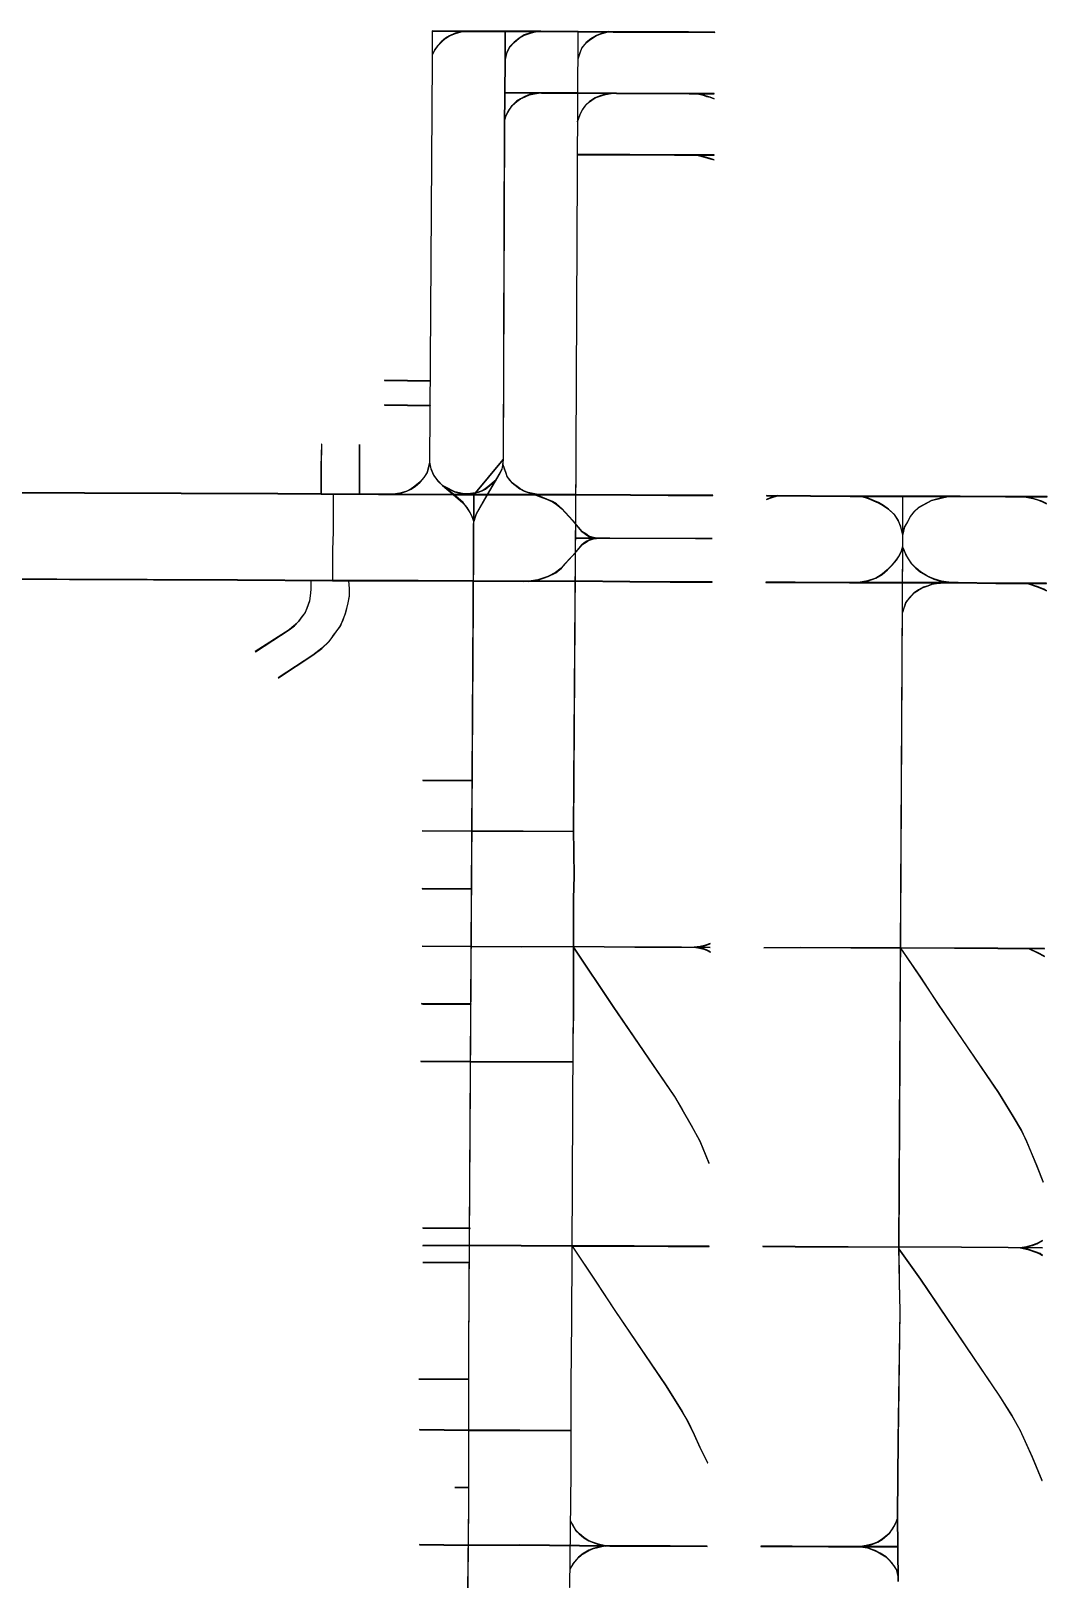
# Model space of a CAD drawing. Extents: x -111941 to -82143, y 25488 to 40303.
# Drawn here: x -95713 to -91286, y 33536 to 40281 of the extents above; entities that cross this region are included whole.
import ezdxf

# ---------------------------------------------------------------- set-up
doc = ezdxf.new("R2010")
doc.units = 0

msp = doc.modelspace()

# ---------------------------------------------------------------- linework, layer by layer
at = {"layer": 'mg_to_dxf', "color": 0}
for points in [[(-93819.46, 40278.22), (-93819.45, 40279.22), (-93964.73, 40280.62), (-93963.73, 40279.61)], [(-93963.73, 40279.61), (-93964.73, 40280.62), (-93964.73, 40177.11), (-93963.73, 40177.11)], [(-93863.83, 40269.9), (-93864.17, 40270.84), (-93889.28, 40259.68), (-93888.83, 40258.79)], [(-93838.86, 40276.84), (-93839.03, 40277.83), (-93864.17, 40270.84), (-93863.83, 40269.9)], [(-93819.44, 40278.22), (-93819.47, 40279.22), (-93839.03, 40277.83), (-93838.86, 40276.84)], [(-93797.18, 40278.22), (-93797.18, 40279.22), (-93819.47, 40279.22), (-93819.44, 40278.22)], [(-93490.94, 40278.22), (-93490.93, 40279.22), (-93797.18, 40279.22), (-93797.18, 40278.22)], [(-93646.34, 40278.72), (-93647.34, 40278.72), (-93647.34, 40150.66), (-93646.34, 40150.65)], [(-93563.11, 40262.95), (-93563.53, 40263.87), (-93585.88, 40249.9), (-93585.3, 40249.08)], [(-93540.9, 40269.89), (-93541.19, 40270.85), (-93563.53, 40263.87), (-93563.11, 40262.95)], [(-93521.44, 40275.45), (-93521.68, 40276.43), (-93541.19, 40270.85), (-93540.9, 40269.89)], [(-93507.54, 40278.23), (-93507.74, 40279.21), (-93521.68, 40276.43), (-93521.44, 40275.45)], [(-93329.46, 40276.83), (-93329.45, 40277.83), (-93490.93, 40279.22), (-93490.94, 40278.22)], [(-93338.31, 38455.16), (-93337.31, 38455.16), (-93328.96, 40277.33), (-93329.96, 40277.33)], [(-93176.34, 40275.44), (-93176.33, 40276.44), (-93329.45, 40277.83), (-93329.46, 40276.83)], [(-93223.51, 40269.9), (-93223.82, 40270.85), (-93248.94, 40261.08), (-93248.5, 40260.18)], [(-93198.47, 40276.85), (-93198.74, 40277.81), (-93223.82, 40270.85), (-93223.51, 40269.9)], [(-92847.82, 40275.44), (-92847.81, 40276.44), (-93176.33, 40276.44), (-93176.34, 40275.44)], [(-92733.67, 40274.05), (-92733.66, 40275.05), (-92847.81, 40276.44), (-92847.82, 40275.44)], [(-93952.66, 40197.72), (-93953.52, 40198.25), (-93964.73, 40177.23), (-93963.73, 40176.98)], [(-93938.78, 40217.16), (-93939.56, 40217.79), (-93953.52, 40198.25), (-93952.66, 40197.72)], [(-93924.9, 40232.43), (-93925.6, 40233.15), (-93939.56, 40217.79), (-93938.78, 40217.16)], [(-93905.47, 40249.08), (-93906.05, 40249.9), (-93925.6, 40233.15), (-93924.9, 40232.43)], [(-93888.83, 40258.79), (-93889.28, 40259.68), (-93906.05, 40249.9), (-93905.47, 40249.08)], [(-93626.94, 40210.23), (-93627.77, 40210.8), (-93638.96, 40188.42), (-93638.02, 40188.06)], [(-93607.52, 40231.03), (-93608.21, 40231.76), (-93627.77, 40210.8), (-93626.94, 40210.23)], [(-93585.3, 40249.08), (-93585.88, 40249.9), (-93608.21, 40231.76), (-93607.52, 40231.03)], [(-93312.32, 40206.08), (-93313.19, 40206.6), (-93321.58, 40185.63), (-93320.63, 40185.29)], [(-93292.91, 40229.64), (-93293.62, 40230.36), (-93313.19, 40206.6), (-93312.32, 40206.08)], [(-93273.49, 40244.9), (-93274.06, 40245.73), (-93293.62, 40230.36), (-93292.91, 40229.64)], [(-93248.5, 40260.18), (-93248.94, 40261.08), (-93274.06, 40245.73), (-93273.49, 40244.9)], [(-93963.73, 40154.83), (-93964.73, 40154.83), (-93975.86, 38402.21), (-93974.86, 38402.3)], [(-93963.73, 40176.98), (-93964.73, 40177.23), (-93964.73, 40154.83), (-93963.73, 40154.83)], [(-93646.34, 40150.65), (-93647.34, 40150.66), (-93650.13, 39866.68), (-93649.13, 39866.68)], [(-93638.02, 40188.06), (-93638.96, 40188.42), (-93647.33, 40156.35), (-93646.36, 40156.1)], [(-93320.63, 40185.29), (-93321.58, 40185.63), (-93329.93, 40159.16), (-93328.98, 40158.86)], [(-93646.84, 40011.95), (-93646.85, 40010.95), (-93488.15, 40009.56), (-93488.15, 40010.56)], [(-93560.33, 39994.29), (-93560.75, 39995.2), (-93580.28, 39985.44), (-93579.77, 39984.57)], [(-93540.9, 40002.62), (-93541.19, 40003.58), (-93560.75, 39995.2), (-93560.33, 39994.29)], [(-93518.69, 40006.78), (-93518.86, 40007.77), (-93541.19, 40003.58), (-93540.9, 40002.62)], [(-93501.99, 40009.57), (-93502.15, 40010.55), (-93518.86, 40007.77), (-93518.69, 40006.78)], [(-93488.15, 40010.56), (-93488.15, 40009.56), (-93329.46, 40009.56), (-93329.46, 40010.56)], [(-93329.46, 40010.56), (-93329.46, 40009.56), (-93162.42, 40008.17), (-93162.41, 40009.17)], [(-93229.07, 39998.45), (-93229.39, 39999.4), (-93254.52, 39989.63), (-93254.06, 39988.73)], [(-93209.63, 40004), (-93209.85, 40004.98), (-93229.39, 39999.4), (-93229.07, 39998.45)], [(-93184.6, 40008.18), (-93184.77, 40009.16), (-93209.85, 40004.98), (-93209.63, 40004)], [(-93162.41, 40009.17), (-93162.42, 40008.17), (-92845.03, 40006.78), (-92845.03, 40007.78)], [(-92845.03, 40007.78), (-92845.03, 40006.78), (-92736.45, 40006.78), (-92736.45, 40007.78)], [(-92783.93, 40001.23), (-92783.63, 40002.19), (-92808.73, 40007.77), (-92808.94, 40006.79)], [(-92770.01, 39995.66), (-92769.7, 39996.62), (-92783.63, 40002.19), (-92783.93, 40001.23)], [(-92753.31, 39991.49), (-92753, 39992.44), (-92769.7, 39996.62), (-92770.01, 39995.66)], [(-93629.71, 39936.02), (-93630.56, 39936.55), (-93641.73, 39915.6), (-93640.81, 39915.2)], [(-93615.84, 39955.44), (-93616.59, 39956.1), (-93630.56, 39936.55), (-93629.71, 39936.02)], [(-93596.42, 39973.47), (-93597.04, 39974.26), (-93616.59, 39956.1), (-93615.84, 39955.44)], [(-93579.77, 39984.57), (-93580.28, 39985.44), (-93597.04, 39974.26), (-93596.42, 39973.47)], [(-93309.54, 39937.41), (-93310.4, 39937.94), (-93321.56, 39917), (-93320.65, 39916.59)], [(-93295.67, 39956.83), (-93296.43, 39957.5), (-93310.4, 39937.94), (-93309.54, 39937.41)], [(-93279.03, 39972.08), (-93279.65, 39972.87), (-93296.43, 39957.5), (-93295.67, 39956.83)], [(-93254.06, 39988.73), (-93254.52, 39989.63), (-93279.65, 39972.87), (-93279.03, 39972.08)], [(-92736.64, 39984.54), (-92736.26, 39985.47), (-92753, 39992.44), (-92753.31, 39991.49)], [(-93649.13, 39866.68), (-93650.13, 39866.68), (-93655.69, 38413.4), (-93654.69, 38413.39)], [(-93640.81, 39915.2), (-93641.73, 39915.6), (-93650.1, 39891.9), (-93649.15, 39891.57)], [(-93320.65, 39916.59), (-93321.56, 39917), (-93332.71, 39884.94), (-93331.77, 39884.61)], [(-93103.95, 39740.9), (-93103.95, 39741.9), (-93332.24, 39741.9), (-93332.24, 39740.9)], [(-92909.06, 39739.51), (-92909.06, 39740.51), (-93103.95, 39741.9), (-93103.95, 39740.9)], [(-92736.45, 39739.51), (-92736.45, 39740.51), (-92909.06, 39740.51), (-92909.06, 39739.51)], [(-92778.34, 39731.17), (-92778.08, 39732.14), (-92811.5, 39740.49), (-92811.74, 39739.52)], [(-92758.87, 39725.61), (-92758.58, 39726.56), (-92778.08, 39732.14), (-92778.34, 39731.17)], [(-92736.6, 39718.65), (-92736.3, 39719.6), (-92758.58, 39726.56), (-92758.87, 39725.61)], [(-94173.02, 38759.12), (-94173.04, 38758.12), (-93972.59, 38755.34), (-93972.57, 38756.34)], [(-93972.59, 38648.15), (-93972.57, 38649.15), (-94173.02, 38651.93), (-94173.04, 38650.93)], [(-94445.37, 38480.2), (-94446.37, 38480.23), (-94449.15, 38382.78), (-94448.15, 38382.76)], [(-94282.11, 38381.38), (-94281.11, 38381.38), (-94281.11, 38478.82), (-94282.11, 38478.82)], [(-93338.31, 38405.04), (-93337.31, 38405.04), (-93337.31, 38455.16), (-93338.31, 38455.16)], [(-94448.15, 38382.76), (-94449.15, 38382.78), (-94449.15, 38263.06), (-94448.15, 38263.06)], [(-94282.11, 38263.06), (-94281.11, 38263.06), (-94281.11, 38381.38), (-94282.11, 38381.38)], [(-93986.96, 38356.53), (-93986.04, 38356.11), (-93980.44, 38377.08), (-93981.42, 38377.32)], [(-93981.42, 38377.32), (-93980.44, 38377.08), (-93974.87, 38402.15), (-93975.85, 38402.37)], [(-93974.86, 38402.3), (-93975.86, 38402.21), (-93970.28, 38372.89), (-93969.31, 38373.17)], [(-93654.81, 38413.07), (-93655.58, 38413.72), (-93783.76, 38260.45), (-93782.76, 38260.09)], [(-93661.24, 38371.79), (-93660.28, 38371.48), (-93657.48, 38388.27), (-93658.47, 38388.41)], [(-93658.47, 38388.41), (-93657.48, 38388.27), (-93654.7, 38413.34), (-93655.69, 38413.45)], [(-93657.5, 38396.85), (-93658.45, 38396.53), (-93650.1, 38371.47), (-93649.15, 38371.8)], [(-93349.45, 36802.81), (-93348.45, 36802.81), (-93337.31, 38405.04), (-93338.31, 38405.04)], [(-94039.7, 38296.86), (-94039.09, 38296.07), (-94016.77, 38315.6), (-94017.48, 38316.31)], [(-94017.48, 38316.31), (-94016.77, 38315.6), (-94000.02, 38335.14), (-94000.82, 38335.74)], [(-94000.82, 38335.74), (-94000.02, 38335.14), (-93986.04, 38356.11), (-93986.96, 38356.53)], [(-93969.31, 38373.17), (-93970.28, 38372.89), (-93959.1, 38344.93), (-93958.22, 38345.44)], [(-93958.22, 38345.44), (-93959.1, 38344.93), (-93939.55, 38319.8), (-93938.79, 38320.46)], [(-93938.79, 38320.46), (-93939.55, 38319.8), (-93919.99, 38300.24), (-93919.37, 38301.04)], [(-93725.23, 38260.52), (-93724.36, 38260.02), (-93668.67, 38354.69), (-93669.55, 38355.17)], [(-93722.32, 38294.07), (-93721.7, 38293.29), (-93685.5, 38323.92), (-93686.14, 38324.69)], [(-93669.55, 38355.17), (-93668.67, 38354.69), (-93660.28, 38371.48), (-93661.24, 38371.79)], [(-93649.15, 38371.8), (-93650.1, 38371.47), (-93644.53, 38356.16), (-93643.59, 38356.49)], [(-93643.59, 38356.49), (-93644.53, 38356.16), (-93638.94, 38339.39), (-93638.04, 38339.85)], [(-93638.04, 38339.85), (-93638.94, 38339.39), (-93627.74, 38323.99), (-93626.96, 38324.62)], [(-93626.96, 38324.62), (-93627.74, 38323.99), (-93616.56, 38311.41), (-93615.88, 38312.15)], [(-93615.88, 38312.15), (-93616.56, 38311.41), (-93583.08, 38286.3), (-93582.53, 38287.14)], [(-94637.97, 38263.95), (-94637.97, 38264.95), (-100117.03, 38284.44), (-100117.03, 38283.44)], [(-94637.97, 38264.95), (-94637.98, 38263.95), (-94448.66, 38262.56), (-94448.65, 38263.56)], [(-94448.65, 38263.56), (-94448.66, 38262.56), (-94198.09, 38261.16), (-94198.09, 38262.16)], [(-94396.26, 38098.8), (-94395.26, 38098.79), (-94395.26, 38263.06), (-94396.26, 38263.06)], [(-94198.09, 38262.16), (-94198.09, 38261.16), (-94134.06, 38261.16), (-94134.05, 38262.16)], [(-94134.13, 38262.16), (-94133.98, 38261.17), (-94106.1, 38265.35), (-94106.33, 38266.33)], [(-94134.05, 38262.16), (-94134.06, 38261.16), (-93872.35, 38259.77), (-93872.35, 38260.77)], [(-94106.33, 38266.33), (-94106.1, 38265.35), (-94075.4, 38275.12), (-94075.78, 38276.05)], [(-94075.78, 38276.05), (-94075.4, 38275.12), (-94055.85, 38284.89), (-94056.35, 38285.76)], [(-94056.35, 38285.76), (-94055.85, 38284.89), (-94039.09, 38296.07), (-94039.7, 38296.86)], [(-93919.36, 38301.03), (-93920, 38300.25), (-93872.67, 38261.28), (-93872.03, 38262.05)], [(-93919.37, 38301.04), (-93919.99, 38300.24), (-93906, 38291.85), (-93905.52, 38292.73)], [(-93905.52, 38292.73), (-93906, 38291.85), (-93867.01, 38272.35), (-93866.56, 38273.25)], [(-93905.52, 38292.73), (-93906, 38291.85), (-93906, 38291.85), (-93905.52, 38292.73)], [(-93830.95, 38225.12), (-93830.23, 38225.82), (-93872.02, 38262.04), (-93872.68, 38261.29)], [(-93513.21, 38259.77), (-93513.21, 38260.77), (-93872.35, 38260.77), (-93872.35, 38259.77)], [(-93866.66, 38273.28), (-93866.91, 38272.31), (-93833.45, 38263.95), (-93833.3, 38264.94)], [(-93833.3, 38264.94), (-93833.45, 38263.95), (-93808.29, 38262.55), (-93808.35, 38263.56)], [(-93808.35, 38263.56), (-93808.29, 38262.55), (-93777.6, 38268.13), (-93777.79, 38269.11)], [(-93782.76, 38260.09), (-93783.76, 38260.45), (-93806.03, 34537.97), (-93805.03, 34537.96)], [(-93777.79, 38269.11), (-93777.6, 38268.13), (-93763.64, 38270.92), (-93763.9, 38271.89)], [(-93772.58, 38176.95), (-93771.67, 38176.54), (-93724.36, 38260.02), (-93725.23, 38260.52)], [(-93763.9, 38271.89), (-93763.64, 38270.92), (-93746.86, 38276.52), (-93747.28, 38277.43)], [(-93763.77, 38271.41, 0.5), (-93763.77, 38271.41, -0.5), (-93763.77, 38271.41, -0.5), (-93763.77, 38271.41, 0.5)], [(-93747.28, 38277.43), (-93746.86, 38276.52), (-93732.87, 38284.91), (-93733.43, 38285.74)], [(-93733.43, 38285.74), (-93732.87, 38284.91), (-93721.7, 38293.29), (-93722.32, 38294.07)], [(-93582.53, 38287.14), (-93583.08, 38286.3), (-93583.08, 38286.3), (-93582.53, 38287.14)], [(-93582.53, 38287.14), (-93583.08, 38286.3), (-93563.52, 38275.13), (-93563.11, 38276.04)], [(-93563.11, 38276.04), (-93563.52, 38275.13), (-93546.75, 38269.53), (-93546.48, 38270.5)], [(-93546.48, 38270.5), (-93546.75, 38269.53), (-93510.59, 38261.19), (-93510.25, 38262.14)], [(-93513.33, 38258.39), (-93513.08, 38259.37), (-93521.48, 38260.76), (-93521.64, 38259.78)], [(-93493.89, 38251.45), (-93493.54, 38252.39), (-93513.08, 38259.37), (-93513.33, 38258.39)], [(-93337.81, 38259.77), (-93337.81, 38260.77), (-93513.21, 38260.77), (-93513.21, 38259.77)], [(-93510.25, 38262.14), (-93510.59, 38261.19), (-93507.86, 38259.82), (-93507.41, 38260.72)], [(-93466.07, 38240.32), (-93465.68, 38241.24), (-93493.54, 38252.39), (-93493.89, 38251.45)], [(-93441.05, 38229.2), (-93440.59, 38230.09), (-93465.68, 38241.24), (-93466.07, 38240.32)], [(-93101.17, 38258.38), (-93101.16, 38259.38), (-93337.81, 38260.77), (-93337.81, 38259.77)], [(-92936.91, 38256.99), (-92936.9, 38257.99), (-93101.16, 38259.38), (-93101.17, 38258.38)], [(-92742.02, 38256.99), (-92742.02, 38257.99), (-92936.9, 38257.99), (-92936.91, 38256.99)], [(-92488.5, 38247.27), (-92488.84, 38248.21), (-92508.35, 38239.85), (-92507.96, 38238.93)], [(-92508.15, 38256.6), (-92508.16, 38255.6), (-92316.06, 38254.2), (-92316.05, 38255.2)], [(-92460.68, 38255.62), (-92460.97, 38256.57), (-92488.84, 38248.21), (-92488.5, 38247.27)], [(-92316.05, 38255.2), (-92316.06, 38254.2), (-92143.44, 38252.81), (-92143.44, 38253.81)], [(-92143.44, 38253.81), (-92143.44, 38252.81), (-91664.58, 38252.81), (-91664.58, 38253.81)], [(-92065.66, 38244.49), (-92065.32, 38245.43), (-92093.19, 38253.79), (-92093.47, 38252.83)], [(-92021.17, 38225.02), (-92020.72, 38225.92), (-92065.32, 38245.43), (-92065.66, 38244.49)], [(-91915.65, 38065.39), (-91914.65, 38065.39), (-91914.65, 38253.31), (-91915.65, 38253.31)], [(-91717.36, 38252.83), (-91717.6, 38253.8), (-91790.05, 38235.68), (-91789.68, 38234.75)], [(-91664.58, 38253.81), (-91664.58, 38252.81), (-91466.91, 38251.42), (-91466.91, 38252.42)], [(-91466.91, 38252.42), (-91466.91, 38251.42), (-91285.95, 38251.42), (-91285.95, 38252.42)], [(-91347.32, 38243.08), (-91347.07, 38244.05), (-91383.28, 38252.41), (-91383.5, 38251.43)], [(-91327.86, 38237.52), (-91327.56, 38238.48), (-91347.07, 38244.05), (-91347.32, 38243.08)], [(-93814.29, 38204.3), (-93813.48, 38204.88), (-93830.23, 38225.82), (-93830.95, 38225.12)], [(-93800.4, 38182.07), (-93799.53, 38182.56), (-93813.48, 38204.88), (-93814.29, 38204.3)], [(-93792.07, 38165.41), (-93791.15, 38165.81), (-93799.53, 38182.56), (-93800.4, 38182.07)], [(-93783.74, 38143.5), (-93782.79, 38143.18), (-93771.67, 38176.54), (-93772.58, 38176.95)], [(-93424.4, 38219.49), (-93423.83, 38220.31), (-93440.59, 38230.09), (-93441.05, 38229.2)], [(-93399.41, 38198.66), (-93398.71, 38199.38), (-93423.83, 38220.31), (-93424.4, 38219.49)], [(-93385.51, 38183.37), (-93384.77, 38184.05), (-93398.71, 38199.38), (-93399.41, 38198.66)], [(-93352.11, 38147.19), (-93351.35, 38147.85), (-93384.77, 38184.05), (-93385.51, 38183.37)], [(-93385.51, 38183.37), (-93384.77, 38184.05), (-93384.77, 38184.05), (-93385.51, 38183.37)], [(-91998.94, 38212.52), (-91998.41, 38213.37), (-92020.72, 38225.92), (-92021.17, 38225.02)], [(-91976.71, 38197.24), (-91976.08, 38198.02), (-91998.41, 38213.37), (-91998.94, 38212.52)], [(-91951.73, 38173.64), (-91950.95, 38174.29), (-91976.08, 38198.02), (-91976.71, 38197.24)], [(-91935.08, 38147.28), (-91934.19, 38147.75), (-91950.95, 38174.29), (-91951.73, 38173.64)], [(-91864.67, 38186.15), (-91865.4, 38186.83), (-91882.17, 38165.88), (-91881.31, 38165.35)], [(-91845.25, 38204.18), (-91845.84, 38205), (-91865.4, 38186.83), (-91864.67, 38186.15)], [(-91789.68, 38234.75), (-91790.05, 38235.68), (-91845.84, 38205), (-91845.25, 38204.18)], [(-91845.25, 38204.18), (-91845.84, 38205), (-91845.84, 38205), (-91845.25, 38204.18)], [(-91789.68, 38234.75), (-91790.05, 38235.68), (-91790.05, 38235.68), (-91789.68, 38234.75)], [(-91308.42, 38230.58), (-91308.02, 38231.5), (-91327.56, 38238.48), (-91327.86, 38237.52)], [(-91288.96, 38220.85), (-91288.51, 38221.74), (-91308.02, 38231.5), (-91308.42, 38230.58)], [(-93783.73, 38143.16), (-93782.79, 38143.52), (-93791.15, 38165.81), (-93792.07, 38165.41)], [(-93313.09, 38099.81), (-93312.41, 38100.56), (-93351.35, 38147.85), (-93352.11, 38147.19)], [(-91923.98, 38120.92), (-91923.02, 38121.22), (-91934.19, 38147.75), (-91935.08, 38147.28)], [(-91915.64, 38083.37), (-91914.66, 38083.59), (-91923.02, 38121.22), (-91923.98, 38120.92)], [(-91906.33, 38119.48), (-91907.27, 38119.87), (-91915.64, 38082.2), (-91914.66, 38081.98)], [(-91892.44, 38141.71), (-91893.32, 38142.19), (-91907.27, 38119.87), (-91906.33, 38119.48)], [(-91881.31, 38165.35), (-91882.17, 38165.88), (-91893.32, 38142.19), (-91892.44, 38141.71)], [(-94399.04, 38020.85), (-94398.04, 38020.83), (-94395.26, 38098.79), (-94396.26, 38098.8)], [(-93338.2, 38011.41), (-93337.42, 38010.78), (-93312.4, 38041.36), (-93313.1, 38042.09)], [(-93190.25, 38070.45), (-93190.25, 38071.45), (-93337.81, 38071.45), (-93337.81, 38070.45)], [(-93313.1, 38042.09), (-93312.4, 38041.36), (-93301.33, 38049.66), (-93301.9, 38050.49)], [(-93296.33, 38088.64), (-93295.77, 38089.46), (-93312.41, 38100.56), (-93313.09, 38099.81)], [(-93301.9, 38050.49), (-93301.33, 38049.66), (-93290.24, 38056.6), (-93290.73, 38057.47)], [(-93282.35, 38078.85), (-93281.91, 38079.76), (-93295.77, 38089.46), (-93296.33, 38088.64)], [(-93290.73, 38057.47), (-93290.24, 38056.6), (-93279.15, 38062.14), (-93279.54, 38063.07)], [(-93262.75, 38073.25), (-93262.53, 38074.23), (-93281.91, 38079.76), (-93282.35, 38078.85)], [(-93279.54, 38063.07), (-93279.15, 38062.14), (-93262.52, 38067.68), (-93262.76, 38068.66)], [(-93262.76, 38068.66), (-93262.52, 38067.68), (-93236.12, 38071.45), (-93250.19, 38070.45)], [(-93245.98, 38070.45), (-93245.89, 38071.45), (-93262.53, 38074.23), (-93262.75, 38073.25)], [(-93250.19, 38070.45), (-93236.12, 38071.45), (-93245.89, 38071.45), (-93245.98, 38070.45)], [(-92817.19, 38069.06), (-92817.19, 38070.06), (-93190.25, 38071.45), (-93190.25, 38070.45)], [(-92744.8, 38069.06), (-92744.8, 38070.06), (-92817.19, 38070.06), (-92817.19, 38069.06)], [(-91914.65, 38065.38), (-91915.65, 38065.39), (-91932.35, 34983.41), (-91931.35, 34983.42)], [(-94399.04, 37885.81), (-94398.04, 37885.81), (-94398.04, 38020.83), (-94399.04, 38020.85)], [(-93385.51, 37959.92), (-93384.77, 37959.26), (-93337.44, 38010.76), (-93338.18, 38011.44)], [(-91962.84, 37952.97), (-91962.11, 37952.29), (-91942.59, 37974.6), (-91943.39, 37975.21)], [(-91943.39, 37975.21), (-91942.59, 37974.6), (-91928.63, 37995.54), (-91929.51, 37996.03)], [(-91929.51, 37996.03), (-91928.63, 37995.54), (-91920.24, 38013.71), (-91921.19, 38014.05)], [(-91921.19, 38014.05), (-91920.24, 38013.71), (-91914.67, 38034.63), (-91915.63, 38034.89)], [(-91914.69, 38032.18), (-91915.61, 38031.77), (-91910.04, 38019.25), (-91909.12, 38019.65)], [(-91909.12, 38019.65), (-91910.04, 38019.25), (-91901.68, 37999.74), (-91900.78, 38000.18)], [(-91900.78, 38000.18), (-91901.68, 37999.74), (-91890.52, 37980.21), (-91889.67, 37980.74)], [(-91889.67, 37980.74), (-91890.52, 37980.21), (-91876.56, 37959.27), (-91875.78, 37959.91)], [(-94813.37, 37888.1), (-94813.37, 37889.1), (-99933.28, 37908.59), (-99933.28, 37907.59)], [(-93504.97, 37889.09), (-93504.74, 37888.11), (-93460.12, 37903.45), (-93460.5, 37904.37)], [(-93460.5, 37904.37), (-93460.12, 37903.45), (-93426.63, 37920.19), (-93427.17, 37921.04)], [(-93427.17, 37921.04), (-93426.63, 37920.19), (-93401.5, 37939.74), (-93402.19, 37940.47)], [(-93402.19, 37940.47), (-93401.5, 37939.74), (-93384.77, 37959.26), (-93385.51, 37959.92)], [(-92032.29, 37897.41), (-92031.87, 37896.49), (-92003.94, 37913.25), (-92004.53, 37914.06)], [(-92004.53, 37914.06), (-92003.94, 37913.25), (-91981.62, 37932.78), (-91982.31, 37933.51)], [(-91982.31, 37933.51), (-91981.62, 37932.78), (-91962.11, 37952.29), (-91962.84, 37952.97)], [(-91875.78, 37959.91), (-91876.56, 37959.27), (-91857.02, 37939.74), (-91856.34, 37940.47)], [(-91856.34, 37940.47), (-91857.02, 37939.74), (-91837.49, 37922.99), (-91836.9, 37923.81)], [(-91836.9, 37923.81), (-91837.49, 37922.99), (-91806.8, 37904.86), (-91806.34, 37905.75)], [(-91806.34, 37905.75), (-91806.8, 37904.86), (-91778.9, 37892.3), (-91778.56, 37893.24)], [(-94813.37, 37889.1), (-94813.37, 37888.1), (-94398.54, 37885.31), (-94398.54, 37886.31)], [(-94496.48, 37820.44), (-94495.49, 37820.33), (-94492.7, 37846.81), (-94493.7, 37846.86)], [(-94493.7, 37846.86), (-94492.7, 37846.81), (-94492.7, 37887.21), (-94493.7, 37887.21)], [(-94398.54, 37886.31), (-94398.54, 37885.31), (-94145.19, 37885.31), (-94145.19, 37886.31)], [(-94326.66, 37849.6), (-94325.66, 37849.64), (-94328.44, 37885.85), (-94329.44, 37885.78)], [(-94326.66, 37819.04), (-94325.66, 37818.95), (-94325.66, 37849.64), (-94326.66, 37849.6)], [(-94145.19, 37886.31), (-94145.19, 37885.31), (-94025.48, 37885.31), (-94025.48, 37886.31)], [(-93786.05, 37883.92), (-93786.04, 37884.92), (-94025.47, 37886.31), (-94025.48, 37885.31)], [(-93566.1, 37882.53), (-93566.1, 37883.53), (-93786.04, 37884.92), (-93786.05, 37883.92)], [(-93340.6, 37883.92), (-93340.59, 37884.92), (-93566.1, 37883.53), (-93566.1, 37882.53)], [(-93543.9, 37883.52), (-93543.76, 37882.53), (-93504.74, 37888.11), (-93504.97, 37889.09)], [(-93103.95, 37881.14), (-93103.94, 37882.14), (-93340.59, 37884.92), (-93340.6, 37883.92)], [(-92928.55, 37879.75), (-92928.55, 37880.75), (-93103.94, 37882.14), (-93103.95, 37881.14)], [(-92744.8, 37879.75), (-92744.8, 37880.75), (-92928.55, 37880.75), (-92928.55, 37879.75)], [(-92382.87, 37878.35), (-92382.87, 37879.35), (-92510.94, 37879.35), (-92510.94, 37878.35)], [(-92146.23, 37876.96), (-92146.23, 37877.96), (-92382.87, 37879.35), (-92382.87, 37878.35)], [(-91915.15, 37876.96), (-91915.15, 37877.96), (-92146.23, 37877.96), (-92146.23, 37876.96)], [(-92107.34, 37877.95), (-92107.16, 37876.97), (-92068.15, 37883.94), (-92068.4, 37884.91)], [(-92068.4, 37884.91), (-92068.15, 37883.94), (-92031.87, 37896.49), (-92032.29, 37897.41)], [(-91672.94, 37876.96), (-91672.93, 37877.96), (-91915.15, 37877.96), (-91915.15, 37876.96)], [(-91845.29, 37845.02), (-91845.81, 37845.87), (-91865.36, 37833.3), (-91864.71, 37832.53)], [(-91825.86, 37856.12), (-91826.26, 37857.04), (-91845.81, 37845.87), (-91845.29, 37845.02)], [(-91803.61, 37863.07), (-91803.96, 37864.01), (-91826.26, 37857.04), (-91825.86, 37856.12)], [(-91786.95, 37870.02), (-91787.21, 37870.99), (-91803.96, 37864.01), (-91803.61, 37863.07)], [(-91767.53, 37872.79), (-91767.66, 37873.78), (-91787.21, 37870.99), (-91786.95, 37870.02)], [(-91778.56, 37893.24), (-91778.9, 37892.3), (-91745.42, 37882.54), (-91745.22, 37883.52)], [(-91731.34, 37876.96), (-91731.46, 37877.96), (-91767.66, 37873.78), (-91767.53, 37872.79)], [(-91745.22, 37883.52), (-91745.42, 37882.54), (-91703.63, 37876.97), (-91703.49, 37877.96)], [(-91508.68, 37874.18), (-91508.67, 37875.18), (-91672.93, 37877.96), (-91672.94, 37876.96)], [(-91288.73, 37874.18), (-91288.73, 37875.18), (-91508.67, 37875.18), (-91508.68, 37874.18)], [(-91325.09, 37857.5), (-91324.76, 37858.44), (-91374.88, 37875.15), (-91375.2, 37874.2)], [(-91325.09, 37857.5), (-91324.76, 37858.44), (-91324.76, 37858.44), (-91325.09, 37857.5)], [(-91300.09, 37847.78), (-91299.64, 37848.68), (-91324.76, 37858.44), (-91325.09, 37857.5)], [(-91289, 37840.84), (-91288.47, 37841.69), (-91299.64, 37848.68), (-91300.09, 37847.78)], [(-94510.37, 37766.28), (-94509.44, 37765.91), (-94503.86, 37781.25), (-94504.81, 37781.58)], [(-94504.81, 37781.58), (-94503.86, 37781.25), (-94498.28, 37798), (-94499.26, 37798.23)], [(-94499.26, 37798.23), (-94498.28, 37798), (-94495.49, 37820.33), (-94496.48, 37820.44)], [(-94337.78, 37764.81), (-94336.8, 37764.6), (-94331.23, 37789.66), (-94332.21, 37789.86)], [(-94332.21, 37789.86), (-94331.23, 37789.66), (-94325.66, 37818.95), (-94326.66, 37819.04)], [(-91900.78, 37790.91), (-91901.68, 37791.4), (-91915.62, 37748.16), (-91914.67, 37747.85)], [(-91884.15, 37811.71), (-91884.9, 37812.36), (-91901.68, 37791.4), (-91900.78, 37790.91)], [(-91864.71, 37832.53), (-91865.36, 37833.3), (-91884.9, 37812.36), (-91884.15, 37811.71)], [(-94565.92, 37689.91), (-94565.25, 37689.16), (-94545.72, 37708.7), (-94546.48, 37709.35)], [(-94546.48, 37709.35), (-94545.72, 37708.7), (-94534.56, 37724.04), (-94535.36, 37724.63)], [(-94535.36, 37724.63), (-94534.56, 37724.04), (-94517.82, 37746.36), (-94518.69, 37746.86)], [(-94518.69, 37746.86), (-94517.82, 37746.36), (-94509.44, 37765.91), (-94510.37, 37766.28)], [(-94365.57, 37688.4), (-94364.7, 37687.89), (-94353.53, 37713.01), (-94354.46, 37713.39)], [(-94354.46, 37713.39), (-94353.53, 37713.01), (-94342.38, 37742.28), (-94343.34, 37742.58)], [(-94343.34, 37742.58), (-94342.38, 37742.28), (-94336.81, 37764.59), (-94337.78, 37764.83)], [(-94735.68, 37577.2), (-94735.14, 37576.36), (-94587.57, 37671.03), (-94588.15, 37671.85)], [(-94588.15, 37671.85), (-94587.57, 37671.03), (-94565.25, 37689.16), (-94565.92, 37689.91)], [(-94415.62, 37620.27), (-94414.87, 37619.6), (-94398.14, 37641.91), (-94398.94, 37642.51)], [(-94398.54, 37642.21, 0.5), (-94398.54, 37642.21, -0.5), (-94398.14, 37641.91), (-94398.94, 37642.51)], [(-94398.54, 37642.21, 0.5), (-94398.54, 37642.21, -0.5), (-94364.7, 37687.89), (-94365.57, 37688.4)], [(-94485.15, 37561.87), (-94484.55, 37561.07), (-94445.55, 37590.32), (-94446.19, 37591.08)], [(-94446.19, 37591.08), (-94445.55, 37590.32), (-94414.87, 37619.6), (-94415.62, 37620.27)], [(-94635.46, 37463.05), (-94634.91, 37462.22), (-94484.57, 37561.05), (-94485.12, 37561.89)], [(-93791.62, 37013.9), (-93791.61, 37014.9), (-94005.98, 37016.29), (-94005.99, 37015.29)], [(-94008.77, 36796.35), (-94008.77, 36795.35), (-93791.62, 36793.96), (-93791.61, 36794.96)], [(-93791.61, 36794.96), (-93791.62, 36793.96), (-93568.89, 36793.96), (-93568.89, 36794.96)], [(-93568.89, 36794.96), (-93568.89, 36793.96), (-93348.95, 36792.56), (-93348.94, 36793.56)], [(-93346.66, 36599.58), (-93345.66, 36599.57), (-93348.45, 36802.81), (-93349.45, 36802.81)], [(-93349.45, 36499.35), (-93348.45, 36499.34), (-93345.66, 36599.57), (-93346.66, 36599.58)], [(-93794.4, 36542), (-93794.39, 36543), (-94008.77, 36544.39), (-94008.77, 36543.39)], [(-93349.45, 35994.04), (-93348.45, 35994.03), (-93348.45, 36499.34), (-93349.45, 36499.35)], [(-93794.4, 36291.43), (-93794.39, 36292.43), (-94008.77, 36293.82), (-94008.77, 36292.82)], [(-93577.24, 36290.04), (-93577.24, 36291.04), (-93794.39, 36292.43), (-93794.4, 36291.43)], [(-93348.95, 36291.43), (-93348.95, 36292.43), (-93577.24, 36291.04), (-93577.24, 36290.04)], [(-93176.75, 36029.95), (-93175.92, 36030.51), (-93348.53, 36289.43), (-93349.36, 36288.87)], [(-93081.68, 36288.65), (-93081.67, 36289.65), (-93348.95, 36292.43), (-93348.95, 36291.43)], [(-92878.44, 36288.65), (-92878.44, 36289.65), (-93081.67, 36289.65), (-93081.68, 36288.65)], [(-92753.16, 36287.26), (-92753.15, 36288.26), (-92878.44, 36289.65), (-92878.44, 36288.65)], [(-92800.58, 36284.48), (-92800.39, 36285.46), (-92822.66, 36289.64), (-92822.85, 36288.66)], [(-92822.81, 36289.64), (-92822.7, 36288.65), (-92797.62, 36291.44), (-92797.78, 36292.43)], [(-92781.14, 36280.31), (-92780.85, 36281.28), (-92800.39, 36285.46), (-92800.58, 36284.48)], [(-92797.78, 36292.43), (-92797.62, 36291.44), (-92778.08, 36295.62), (-92778.34, 36296.59)], [(-92778.34, 36296.59), (-92778.08, 36295.62), (-92753, 36303.99), (-92753.31, 36304.93)], [(-92360.6, 36287.26), (-92360.6, 36288.26), (-92519.3, 36286.86), (-92519.29, 36285.86)], [(-92140.66, 36285.86), (-92140.66, 36286.86), (-92360.6, 36288.26), (-92360.6, 36287.26)], [(-91923.5, 36285.86), (-91923.5, 36286.86), (-92140.66, 36286.86), (-92140.66, 36285.86)], [(-91837.61, 36158.02), (-91836.78, 36158.57), (-91923.09, 36285.25), (-91923.91, 36284.69)], [(-91689.64, 36284.47), (-91689.64, 36285.47), (-91923.5, 36286.86), (-91923.5, 36285.86)], [(-91500.33, 36283.08), (-91500.32, 36284.08), (-91689.64, 36285.47), (-91689.64, 36284.47)], [(-92770.06, 36276.16), (-92769.66, 36277.08), (-92780.85, 36281.28), (-92781.14, 36280.31)], [(-92753.38, 36267.82), (-92752.93, 36268.71), (-92769.66, 36277.08), (-92770.06, 36276.16)], [(-91297.09, 36281.69), (-91297.08, 36282.69), (-91500.32, 36284.08), (-91500.33, 36283.08)], [(-91327.93, 36265.04), (-91327.48, 36265.93), (-91366.48, 36284.03), (-91366.9, 36283.13)], [(-91297.32, 36248.34), (-91296.85, 36249.22), (-91327.48, 36265.93), (-91327.93, 36265.04)], [(-91759.66, 36039.69), (-91758.83, 36040.25), (-91836.78, 36158.57), (-91837.61, 36158.02)], [(-94011.43, 36043.24), (-94011.68, 36042.27), (-94006.05, 36040.87), (-94005.93, 36041.87)], [(-94005.93, 36041.87), (-94006.05, 36040.87), (-93855.65, 36040.87), (-93855.65, 36041.87)], [(-93855.65, 36041.87), (-93855.65, 36040.87), (-93794.4, 36040.87), (-93794.4, 36041.87)], [(-92909.49, 35638.8), (-92908.64, 35639.33), (-93175.92, 36030.51), (-93176.75, 36029.95)], [(-91497.96, 35655.5), (-91497.12, 35656.04), (-91758.83, 36040.25), (-91759.66, 36039.69)], [(-93352.23, 35885.46), (-93351.23, 35885.45), (-93348.45, 35994.03), (-93349.45, 35994.04)], [(-93357.8, 34657.68), (-93356.8, 34657.68), (-93351.23, 35885.45), (-93352.23, 35885.46)], [(-94014.34, 35792.69), (-94014.34, 35791.69), (-93797.19, 35790.3), (-93797.18, 35791.3)], [(-93797.18, 35791.3), (-93797.19, 35790.3), (-93574.46, 35788.91), (-93574.45, 35789.91)], [(-93574.45, 35789.91), (-93574.46, 35788.91), (-93351.73, 35788.91), (-93351.73, 35789.91)], [(-92876.09, 35581.74), (-92875.22, 35582.24), (-92908.64, 35639.33), (-92909.49, 35638.8)], [(-91433.93, 35551.11), (-91433.08, 35551.63), (-91497.12, 35656.04), (-91497.96, 35655.5)], [(-92837.11, 35513.54), (-92836.24, 35514.03), (-92875.22, 35582.24), (-92876.09, 35581.74)], [(-91397.75, 35489.88), (-91396.87, 35490.35), (-91433.08, 35551.63), (-91433.93, 35551.11)], [(-92798.15, 35443.96), (-92797.25, 35444.4), (-92836.24, 35514.03), (-92837.11, 35513.54)], [(-91375.5, 35442.59), (-91374.58, 35442.99), (-91396.87, 35490.35), (-91397.75, 35489.88)], [(-92759.19, 35347.94), (-92758.26, 35348.32), (-92797.25, 35444.4), (-92798.15, 35443.96)], [(-91330.96, 35336.81), (-91330.03, 35337.18), (-91374.58, 35442.99), (-91375.5, 35442.59)], [(-91303.12, 35265.82), (-91302.19, 35266.18), (-91330.03, 35337.18), (-91330.96, 35336.81)], [(-93799.97, 35063.66), (-93799.96, 35064.66), (-94005.98, 35066.05), (-94005.99, 35065.05)], [(-91330.7, 34997.79), (-91330.29, 34996.88), (-91305.19, 35010.82), (-91305.68, 35011.7)], [(-93802.75, 34989.88), (-93802.75, 34990.88), (-94005.99, 34989.49), (-94005.98, 34988.49)], [(-93577.24, 34988.49), (-93577.24, 34989.49), (-93802.75, 34990.88), (-93802.75, 34989.88)], [(-93354.52, 34987.09), (-93354.51, 34988.09), (-93577.24, 34989.49), (-93577.24, 34988.49)], [(-93251.92, 34832.8), (-93251.09, 34833.35), (-93354.1, 34986.48), (-93354.93, 34985.92)], [(-93084.46, 34987.09), (-93084.46, 34988.09), (-93354.51, 34988.09), (-93354.52, 34987.09)], [(-92936.91, 34985.7), (-92936.9, 34986.7), (-93084.46, 34988.09), (-93084.46, 34987.09)], [(-92758.72, 34985.7), (-92758.72, 34986.7), (-92936.9, 34986.7), (-92936.91, 34985.7)], [(-92382.88, 34984.31), (-92382.87, 34985.31), (-92524.86, 34986.7), (-92524.87, 34985.7)], [(-92151.8, 34982.92), (-92151.79, 34983.92), (-92382.87, 34985.31), (-92382.88, 34984.31)], [(-91659.02, 34981.53), (-91659.01, 34982.53), (-92151.79, 34983.92), (-92151.8, 34982.92)], [(-91931.35, 34983.42), (-91932.35, 34983.41), (-91929.57, 34827.5), (-91928.57, 34827.52)], [(-91837.6, 34842.54), (-91836.78, 34843.11), (-91931.45, 34975.36), (-91932.26, 34974.77)], [(-91455.78, 34980.13), (-91455.77, 34981.13), (-91659.01, 34982.53), (-91659.02, 34981.53)], [(-91305.44, 34978.74), (-91305.43, 34979.74), (-91455.77, 34981.13), (-91455.78, 34980.13)], [(-91369.6, 34971.8), (-91369.34, 34972.76), (-91402.78, 34979.73), (-91402.98, 34978.75)], [(-91402.95, 34979.74), (-91402.81, 34978.75), (-91374.93, 34982.93), (-91375.14, 34983.91)], [(-91375.14, 34983.91), (-91374.93, 34982.93), (-91349.83, 34989.9), (-91350.13, 34990.85)], [(-91336.22, 34960.67), (-91335.9, 34961.62), (-91369.34, 34972.76), (-91369.6, 34971.8)], [(-91350.13, 34990.85), (-91349.83, 34989.9), (-91330.29, 34996.88), (-91330.7, 34997.79)], [(-91336.22, 34960.67), (-91335.9, 34961.62), (-91335.9, 34961.62), (-91336.22, 34960.67)], [(-91316.81, 34953.74), (-91316.33, 34954.63), (-91335.9, 34961.62), (-91336.22, 34960.67)], [(-91305.74, 34945.43), (-91305.14, 34946.23), (-91316.33, 34954.63), (-91316.81, 34953.74)], [(-93802.75, 34914.71), (-93802.75, 34915.71), (-94005.99, 34915.71), (-94005.99, 34914.71)], [(-93168.4, 34706.12), (-93167.57, 34706.68), (-93251.09, 34833.35), (-93251.92, 34832.8)], [(-91926.79, 34703.62), (-91925.78, 34703.62), (-91928.57, 34827.52), (-91929.57, 34827.5)], [(-91492.39, 34333.06), (-91491.55, 34333.61), (-91836.78, 34843.11), (-91837.6, 34842.54)], [(-92945.67, 34377.61), (-92944.84, 34378.15), (-93167.57, 34706.68), (-93168.4, 34706.12)], [(-91935.14, 34142.63), (-91934.14, 34142.62), (-91925.78, 34703.62), (-91926.79, 34703.62)], [(-93360.58, 34386.24), (-93359.58, 34386.23), (-93356.8, 34657.68), (-93357.8, 34657.68)], [(-93805.03, 34537.97), (-93806.03, 34537.97), (-93806.03, 34341.69), (-93805.03, 34341.69)], [(-93805.53, 34406.61), (-93805.53, 34407.61), (-94022.69, 34407.61), (-94022.69, 34406.61)], [(-93805.03, 34341.69), (-93806.03, 34341.69), (-93806.03, 34000.64), (-93805.03, 34000.64)], [(-93360.58, 34000.64), (-93359.58, 34000.64), (-93359.58, 34386.23), (-93360.58, 34386.24)], [(-92876.08, 34266.26), (-92875.22, 34266.77), (-92944.84, 34378.15), (-92945.67, 34377.61)], [(-91439.5, 34248.17), (-91438.64, 34248.68), (-91491.55, 34333.61), (-91492.39, 34333.06)], [(-92851.04, 34221.74), (-92850.15, 34222.21), (-92875.22, 34266.77), (-92876.08, 34266.26)], [(-92823.21, 34164.69), (-92822.3, 34165.11), (-92850.15, 34222.21), (-92851.04, 34221.74)], [(-91403.33, 34184.16), (-91402.43, 34184.62), (-91438.64, 34248.68), (-91439.5, 34248.17)], [(-94019.9, 34187.67), (-94019.91, 34186.67), (-93805.54, 34183.89), (-93805.53, 34184.89)], [(-93805.53, 34184.89), (-93805.54, 34183.89), (-93582.81, 34183.89), (-93582.81, 34184.89)], [(-93582.81, 34184.89), (-93582.81, 34183.89), (-93360.09, 34182.5), (-93360.08, 34183.5)], [(-92798.15, 34109), (-92797.25, 34109.43), (-92822.3, 34165.11), (-92823.21, 34164.69)], [(-91937.92, 33814.11), (-91936.92, 33814.1), (-91934.14, 34142.62), (-91935.14, 34142.63)], [(-91350.44, 34067.26), (-91349.52, 34067.66), (-91402.43, 34184.62), (-91403.33, 34184.16)], [(-92764.74, 34042.18), (-92763.84, 34042.62), (-92797.25, 34109.43), (-92798.15, 34109)], [(-91308.68, 33965.65), (-91307.76, 33966.03), (-91349.52, 34067.66), (-91350.44, 34067.26)], [(-93805.03, 34000.64), (-93806.03, 34000.64), (-93806.03, 33861.44), (-93805.03, 33861.44)], [(-93366.15, 33499.51), (-93365.15, 33499.5), (-93359.58, 34000.64), (-93360.58, 34000.64)], [(-93805.53, 33934.71), (-93805.53, 33935.71), (-93866.78, 33935.71), (-93866.78, 33934.71)], [(-93805.03, 33861.43), (-93806.03, 33861.44), (-93811.6, 33360.31), (-93810.6, 33360.3)], [(-93805.03, 33861.43), (-93806.03, 33861.44), (-93805.53, 33861.44, -0.5), (-93805.53, 33861.44, 0.5)], [(-93352.16, 33770.7), (-93351.3, 33771.21), (-93362.44, 33789.31), (-93363.29, 33788.79)], [(-91949.01, 33773.96), (-91948.11, 33773.52), (-91936.96, 33799.99), (-91937.88, 33800.38)], [(-91935.14, 33525.95), (-91934.14, 33525.96), (-91936.92, 33814.11), (-91937.92, 33814.1)], [(-93338.21, 33746.98), (-93337.41, 33747.6), (-93351.3, 33771.21), (-93352.16, 33770.7)], [(-93324.23, 33733), (-93323.55, 33733.74), (-93337.41, 33747.6), (-93338.21, 33746.98)], [(-93304.7, 33716.26), (-93304.1, 33717.07), (-93323.55, 33733.74), (-93324.23, 33733)], [(-92004.53, 33710.11), (-92003.94, 33709.3), (-91973.25, 33734.42), (-91973.98, 33735.11)], [(-91973.98, 33735.11), (-91973.25, 33734.42), (-91959.27, 33753.98), (-91960.12, 33754.52)], [(-91960.12, 33754.52), (-91959.27, 33753.98), (-91948.11, 33773.52), (-91949.01, 33773.96)], [(-94019.9, 33686.54), (-94019.91, 33685.54), (-93808.32, 33682.76), (-93808.32, 33683.76)], [(-93808.32, 33683.76), (-93808.32, 33682.76), (-93585.59, 33684.15), (-93585.6, 33685.15)], [(-93585.59, 33685.15), (-93585.6, 33684.15), (-93190.26, 33679.97), (-93190.25, 33680.97)], [(-93307.43, 33647.5), (-93306.94, 33646.63), (-93281.91, 33660.53), (-93282.35, 33661.43)], [(-93282.35, 33702.29), (-93281.91, 33703.2), (-93304.1, 33717.07), (-93304.7, 33716.26)], [(-93262.81, 33695.31), (-93262.47, 33696.25), (-93281.91, 33703.2), (-93282.35, 33702.29)], [(-93282.35, 33661.43), (-93281.91, 33660.53), (-93262.47, 33668.86), (-93262.81, 33669.81)], [(-93240.51, 33686.95), (-93240.22, 33687.91), (-93262.47, 33696.25), (-93262.81, 33695.31)], [(-93262.81, 33669.81), (-93262.47, 33668.86), (-93243.02, 33674.42), (-93243.28, 33675.39)], [(-93243.28, 33675.39), (-93243.02, 33674.42), (-93226.37, 33678.58), (-93226.53, 33679.57)], [(-93209.85, 33679.98), (-93209.63, 33680.96), (-93240.22, 33687.91), (-93240.51, 33686.95)], [(-93226.53, 33679.57), (-93226.37, 33678.58), (-93209.74, 33680.47, -0.5), (-93209.74, 33680.47, 0.5)], [(-93209.74, 33680.47, 0.5), (-93209.74, 33680.47, -0.5), (-93209.63, 33680.96), (-93209.85, 33679.98)], [(-93190.25, 33680.97), (-93190.26, 33679.97), (-93034.35, 33679.97), (-93034.35, 33680.97)], [(-93034.35, 33680.97), (-93034.35, 33679.97), (-92928.55, 33679.97), (-92928.55, 33680.97)], [(-92928.55, 33680.97), (-92928.55, 33679.97), (-92767.08, 33678.58), (-92767.07, 33679.58)], [(-92533.21, 33679.58), (-92533.21, 33678.58), (-92396.8, 33678.58), (-92396.79, 33679.58)], [(-92396.79, 33679.58), (-92396.8, 33678.58), (-92238.1, 33677.19), (-92238.1, 33678.19)], [(-92238.1, 33678.19), (-92238.1, 33677.19), (-92098.9, 33677.19), (-92098.9, 33678.19)], [(-92068.41, 33671.64), (-92068.14, 33672.6), (-92098.81, 33678.18), (-92098.99, 33677.2)], [(-92098.98, 33678.18), (-92098.82, 33677.19), (-92073.75, 33681.37), (-92073.94, 33682.35)], [(-92098.9, 33678.19), (-92098.9, 33677.19), (-91934.64, 33677.19), (-91934.64, 33678.19)], [(-92073.94, 33682.35), (-92073.75, 33681.37), (-92048.64, 33686.95), (-92048.93, 33687.91)], [(-92035.06, 33659.13), (-92034.66, 33660.05), (-92068.14, 33672.6), (-92068.41, 33671.64)], [(-92048.93, 33687.91), (-92048.64, 33686.95), (-92023.5, 33696.73), (-92023.96, 33697.62)], [(-92012.83, 33648.02), (-92012.35, 33648.89), (-92034.66, 33660.05), (-92035.06, 33659.13)], [(-92023.96, 33697.62), (-92023.5, 33696.73), (-92003.94, 33709.3), (-92004.53, 33710.11)], [(-93363.3, 33581.88), (-93362.43, 33581.39), (-93351.31, 33600.85), (-93352.15, 33601.4)], [(-93352.15, 33601.4), (-93351.31, 33600.85), (-93342.99, 33611.95), (-93343.77, 33612.57)], [(-93343.77, 33612.57), (-93342.99, 33611.95), (-93326.33, 33631.39), (-93327.02, 33632.11)], [(-93327.02, 33632.11), (-93326.33, 33631.39), (-93307.19, 33647.06, -0.5), (-93307.19, 33647.06, 0.5)], [(-93307.19, 33647.06, 0.5), (-93307.19, 33647.06, -0.5), (-93306.94, 33646.63), (-93307.43, 33647.5)], [(-91987.85, 33632.75), (-91987.22, 33633.54), (-92012.35, 33648.89), (-92012.83, 33648.02)], [(-91971.2, 33616.1), (-91970.46, 33616.77), (-91987.22, 33633.54), (-91987.85, 33632.75)], [(-91965.66, 33609.17), (-91964.87, 33609.78), (-91970.46, 33616.77), (-91971.2, 33616.1)], [(-91948.97, 33586.93), (-91948.14, 33587.48), (-91964.87, 33609.78), (-91965.66, 33609.17)], [(-91940.68, 33573.1), (-91939.73, 33573.47), (-91948.14, 33587.48), (-91948.97, 33586.93)], [(-91935.13, 33546.73), (-91934.15, 33546.94), (-91939.73, 33573.47), (-91940.68, 33573.1)]]:
    msp.add_3dface(points, dxfattribs=at)

doc.saveas('drawing.dxf')
